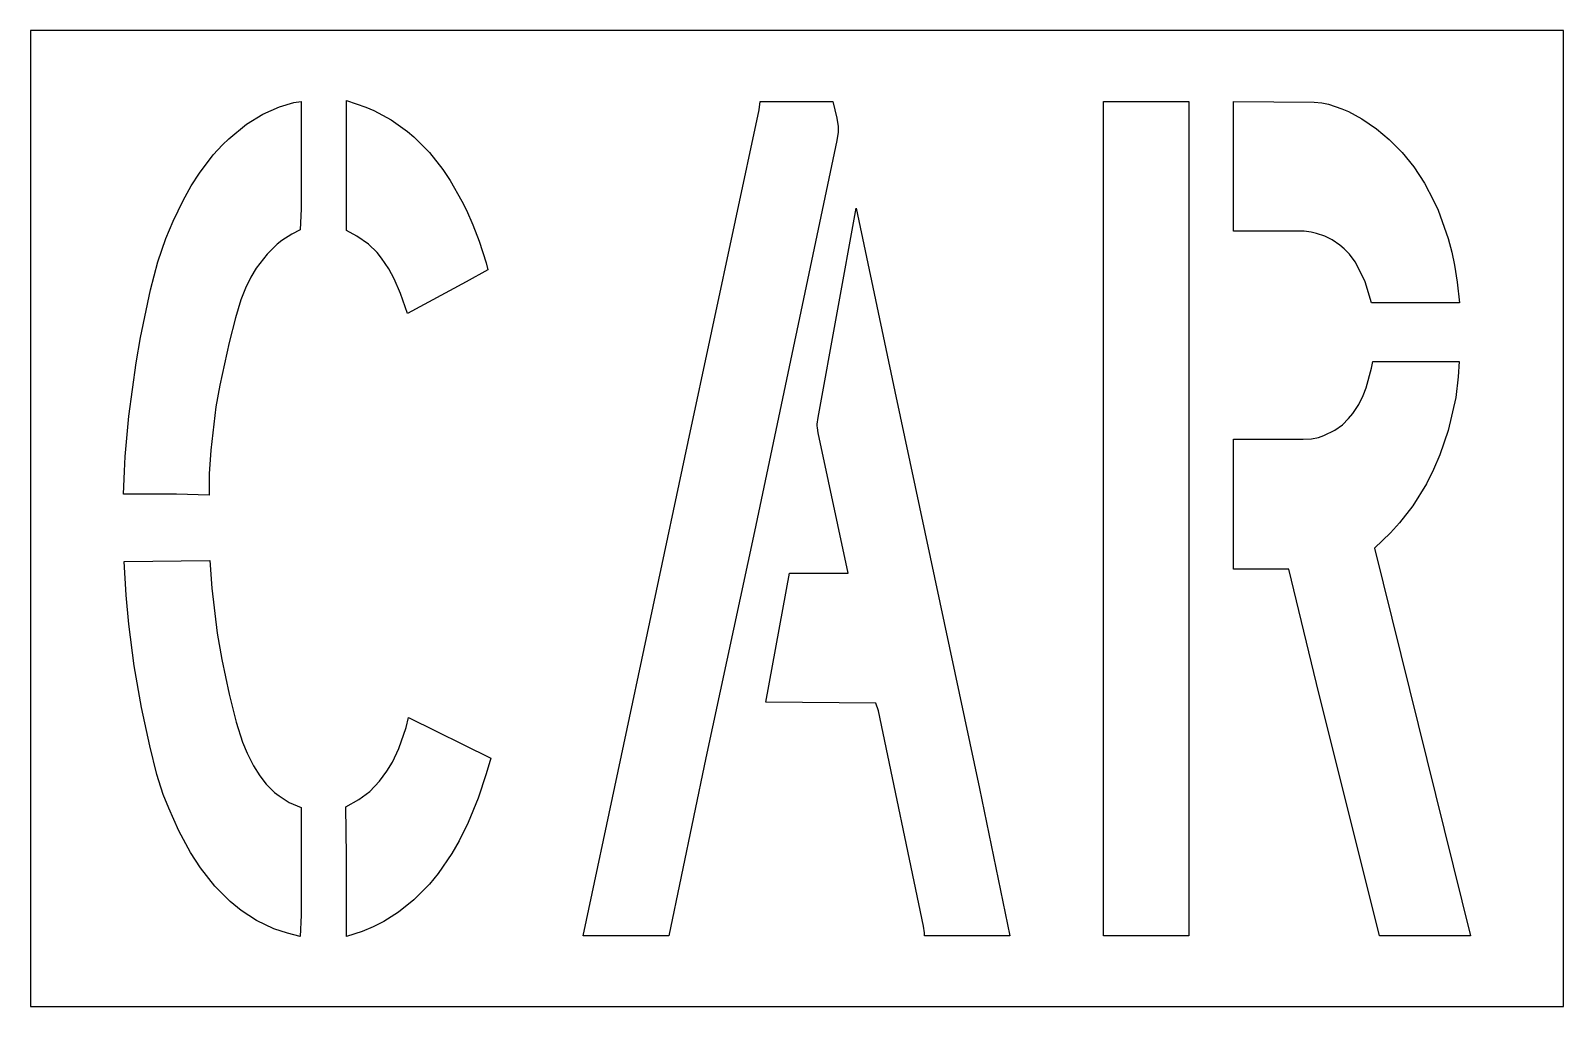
# Model space of a CAD drawing. Header units: inches. Extents: x 0 to 66, y 0 to 42.
import ezdxf

# ---------------------------------------------------------------- set-up
doc = ezdxf.new("R2010")
doc.units = ezdxf.units.IN
doc.header["$MEASUREMENT"] = 0
doc.layers.add('CUT', color=1, linetype='Continuous')

msp = doc.modelspace()

# ---------------------------------------------------------------- linework, layer by layer
at = {"layer": 'CUT'}
for points in [[(0, 0), (66, 0), (66, 42), (0, 42)], [(8.151, 26.735), (7.976, 25.801), (7.762, 23.935), (7.681, 22.924), (7.681, 22.001), (6.278, 22.043), (4, 22.043), (4.035, 23.04), (4.074, 23.662), (4.229, 25.412), (4.541, 27.707), (4.735, 28.795), (5.167, 30.837), (5.478, 32.043), (5.828, 33.054), (6.142, 33.799), (6.568, 34.693), (6.918, 35.316), (7.272, 35.866), (7.866, 36.657), (8.255, 37.085), (8.527, 37.348), (9.298, 37.97), (10.005, 38.402), (10.711, 38.714), (11.333, 38.909), (11.647, 38.95), (11.647, 34.337), (11.61, 33.423), (11.249, 33.236), (10.815, 32.96), (10.614, 32.806), (10.181, 32.373), (9.716, 31.783), (9.478, 31.388), (9.246, 30.921), (9.049, 30.409), (8.816, 29.632), (8.544, 28.582)], [(16.225, 29.826), (15.932, 30.682), (15.657, 31.31), (15.421, 31.744), (15.11, 32.211), (14.917, 32.451), (14.555, 32.805), (14.049, 33.155), (13.607, 33.391), (13.607, 39), (14.432, 38.712), (14.782, 38.557), (15.527, 38.165), (16.227, 37.666), (16.499, 37.432), (17.171, 36.761), (17.748, 36.022), (18.059, 35.555), (18.568, 34.654), (18.762, 34.266), (19.034, 33.643), (19.309, 32.937), (19.62, 32.004), (19.693, 31.705), (18.749, 31.186)], [(34.717, 38.238), (34.773, 37.88), (34.775, 37.637), (34.721, 37.272), (31.17, 20.435), (29.078, 10.694), (27.478, 3.031), (23.793, 3.031), (28.307, 24.304), (31.371, 38.595), (31.415, 38.947), (34.55, 38.947)], [(49.874, 38.945), (49.874, 3.033), (46.199, 3.033), (46.199, 38.945)], [(61.431, 31.168), (61.524, 30.287), (57.736, 30.287), (57.467, 31.187), (57.2, 31.751), (57.031, 32.049), (56.79, 32.38), (56.561, 32.612), (56.375, 32.768), (56.045, 33.003), (55.727, 33.16), (55.366, 33.274), (55.143, 33.325), (54.835, 33.363), (51.794, 33.363), (51.794, 38.949), (55.263, 38.915), (55.605, 38.892), (55.882, 38.831), (56.466, 38.636), (56.745, 38.517), (57.328, 38.207), (57.957, 37.776), (58.501, 37.316), (59.056, 36.761), (59.555, 36.139), (60.026, 35.432), (60.415, 34.693), (60.608, 34.266), (61.038, 33.054), (61.194, 32.47), (61.314, 31.906)], [(33.916, 24.682), (33.877, 24.898), (33.864, 24.992), (33.864, 25.058), (33.909, 25.347), (35.549, 34.365), (37.206, 26.462), (40.854, 9.372), (42.167, 3.03), (38.493, 3.03), (38.492, 3.164), (38.441, 3.452), (36.505, 12.716), (36.395, 13.057), (31.653, 13.099), (32.681, 18.653), (35.197, 18.653)], [(58.086, 3.03), (55.374, 13.902), (54.183, 18.815), (51.797, 18.815), (51.797, 24.408), (54.796, 24.408), (55.148, 24.428), (55.455, 24.489), (55.688, 24.567), (56.161, 24.802), (56.485, 25.038), (56.752, 25.304), (56.929, 25.523), (57.193, 25.911), (57.386, 26.3), (57.506, 26.618), (57.739, 27.473), (57.792, 27.752), (61.512, 27.752), (61.47, 27.104), (61.373, 26.21), (61.038, 24.79), (60.688, 23.74), (60.413, 23.112), (60.103, 22.489), (59.516, 21.55), (58.939, 20.811), (58.55, 20.383), (57.872, 19.722), (62, 3.03)], [(10.497, 9.211), (10.698, 9.057), (11.133, 8.781), (11.649, 8.555), (11.649, 3.927), (11.607, 3), (11.061, 3.147), (10.478, 3.342), (9.732, 3.693), (9.065, 4.124), (8.598, 4.507), (7.927, 5.178), (7.311, 5.956), (6.879, 6.624), (6.375, 7.557), (5.945, 8.536), (5.711, 9.119), (5.517, 9.702), (5.439, 9.974), (5.128, 11.219), (4.774, 12.871), (4.463, 14.66), (4.229, 16.449), (4.113, 17.693), (4.03, 19.156), (7.716, 19.197), (7.801, 18.004), (8.034, 16.06), (8.229, 14.932), (8.544, 13.435), (8.855, 12.23), (9.127, 11.374), (9.324, 10.901), (9.595, 10.357), (9.871, 9.922), (10.142, 9.566)], [(14.27, 3.225), (13.602, 3.002), (13.602, 6.475), (13.565, 8.594), (14.127, 8.901), (14.6, 9.25), (15.027, 9.689), (15.343, 10.117), (15.579, 10.512), (15.851, 11.096), (16.165, 11.996), (16.271, 12.437), (19.812, 10.685), (19.62, 10.013), (19.27, 8.963), (18.839, 7.907), (18.452, 7.129), (18.137, 6.578), (17.553, 5.723), (17.171, 5.256), (16.499, 4.585), (15.838, 4.047), (15.21, 3.654), (14.743, 3.422)]]:
    msp.add_lwpolyline(points, close=True, dxfattribs=at)

doc.saveas('drawing.dxf')
